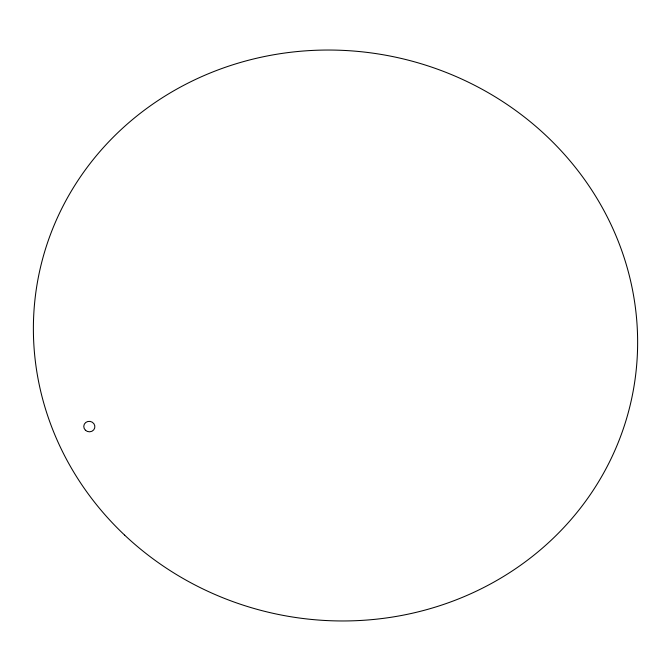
<?xml version="1.0" encoding="UTF-8"?>
<svg xmlns="http://www.w3.org/2000/svg" width="671" height="671" viewBox="0 0 671 671"><rect width="100%" height="100%" fill="white"/><g stroke="black" fill="none" stroke-linecap="round" stroke-linejoin="round"><path stroke-width="1.01" d="M124.663 535.148A302.814 284.739 11.4 0 0 628.333 412.371A302.814 284.739 11.4 0 0 253.512 58.981A302.814 284.739 11.4 0 0 124.663 535.148M85.443 430.245A5.569 5.234 11.4 0 0 94.703 427.989A5.569 5.234 11.4 0 0 87.817 421.489A5.569 5.234 11.4 0 0 85.443 430.245"/></g></svg>
